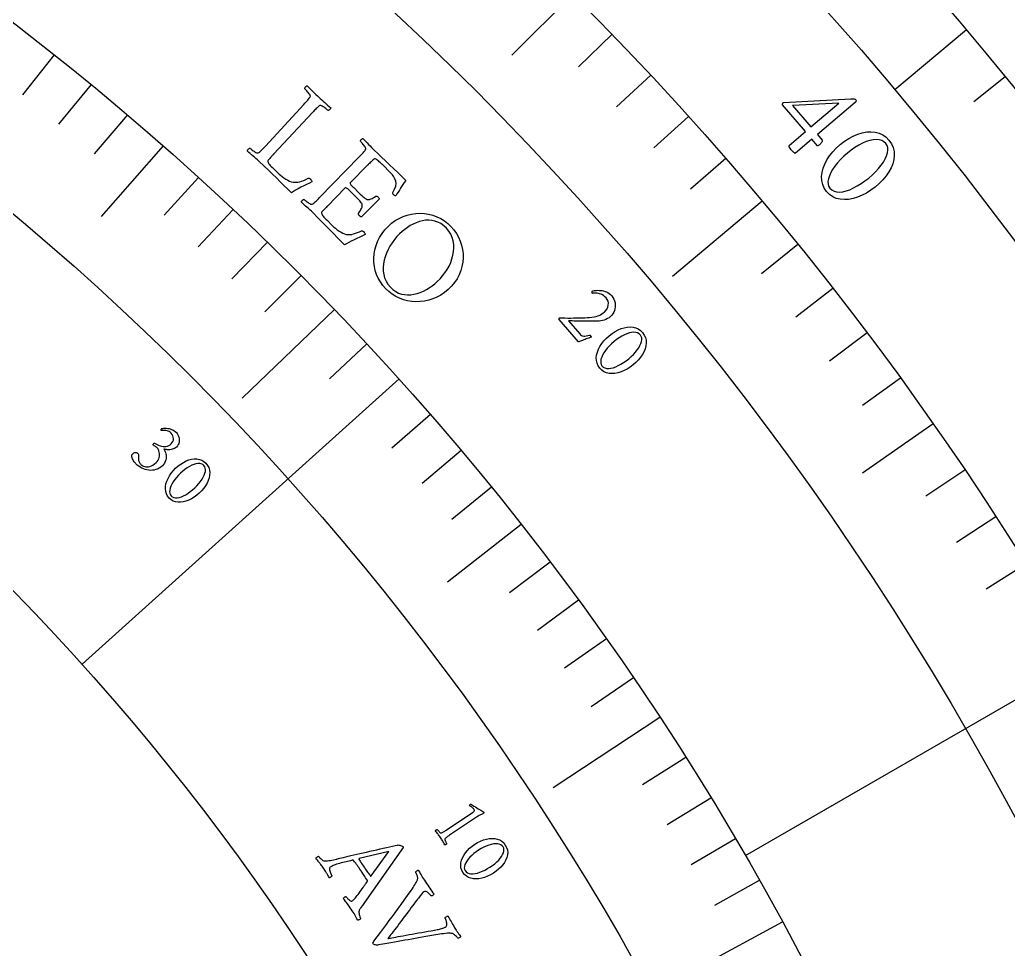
# Model space of a CAD drawing. Header units: millimetres. Extents: x -50 to 50, y -50 to 64.
# Drawn here: x 24.22 to 38.12, y 18.56 to 31.64 of the extents above; entities that cross this region are included whole.
import ezdxf

# ---------------------------------------------------------------- set-up
doc = ezdxf.new("R2010")
doc.units = ezdxf.units.MM
for name, color, linetype in [('ENGRAVE', 7, 'Continuous'), ('ENGRAVE_FINE', 8, 'Continuous'), ('TEXT', 5, 'Continuous')]:
    doc.layers.add(name, color=color, linetype=linetype)

msp = doc.modelspace()

# ---------------------------------------------------------------- linework, layer by layer
at = {"layer": 'ENGRAVE'}
for points in [[(31.9966, 31.9966), (31.141, 31.141)], [(37.5362, 31.4966), (36.5307, 30.6529)], [(26.2338, 29.8638), (25.3627, 28.8721)], [(34.6635, 29.0861), (33.3995, 28.0255)], [(28.6426, 27.562), (27.3455, 26.314)], [(29.5518, 26.5849), (25.0911, 22.5721)], [(37.0666, 25.9543), (36.0755, 25.2603)], [(31.2712, 24.5393), (30.2328, 23.7244)], [(39.1876, 22.625), (34.4245, 19.875)], [(33.2244, 21.8221), (31.7199, 20.8339)], [(34.9457, 18.9437), (33.7852, 18.3146)]]:
    msp.add_lwpolyline(points, dxfattribs=at)
for radius in [49, 49, 47.6875, 45.25, 45.25, 43.325, 39.75, 39.75, 37.65, 33.75, 33.75]:
    msp.add_circle((0, 0), radius, dxfattribs=at)
at = {"layer": 'ENGRAVE_FINE'}
for points in [[(32.5501, 31.4333), (32.0754, 30.9748)], [(24.7012, 31.1435), (24.2537, 30.5793)], [(33.0938, 30.8604), (32.6111, 30.4103)], [(38.0802, 30.8367), (37.643, 30.4827)], [(25.219, 30.7256), (24.7622, 30.1691)], [(25.7299, 30.299), (25.2639, 29.7502)], [(33.6273, 30.2782), (33.1368, 29.8365)], [(34.1506, 29.6867), (33.6525, 29.2537)], [(26.7305, 29.4201), (26.2464, 28.8872)], [(27.2199, 28.9679), (26.7269, 28.4432)], [(27.7018, 28.5074), (27.2, 27.9911)], [(35.1659, 28.4767), (34.6529, 28.0614)], [(28.176, 28.0388), (27.6657, 27.5309)], [(35.6575, 27.8587), (35.1374, 27.4523)], [(36.1383, 27.2321), (35.6112, 26.8349)], [(29.1012, 27.0774), (28.5741, 26.5869)], [(36.608, 26.5973), (36.0741, 26.2093)], [(29.9942, 26.0847), (29.4509, 25.6122)], [(30.4283, 25.5769), (29.8772, 25.1137)], [(37.514, 25.3035), (36.9668, 24.9344)], [(30.854, 25.0617), (30.2952, 24.6078)], [(37.9498, 24.6449), (37.3963, 24.2855)], [(31.6797, 24.0096), (31.1058, 23.5747)], [(38.3742, 23.9788), (37.8145, 23.6291)], [(32.0793, 23.4729), (31.4983, 23.0477)], [(32.4701, 22.9293), (31.882, 22.514)], [(32.8518, 22.379), (32.2568, 21.9737)], [(33.5876, 21.2587), (32.9792, 20.8737)], [(33.9415, 20.6891), (33.3267, 20.3143)], [(34.2859, 20.1132), (33.6648, 19.7489)], [(34.6206, 19.5314), (33.9935, 19.1776)]]:
    msp.add_lwpolyline(points, dxfattribs=at)
at = {"layer": 'TEXT'}
for points in [[(27.7898, 29.7493), (27.7884, 29.7477), (27.7866, 29.7458), (27.7844, 29.7435), (27.782, 29.7409), (27.7756, 29.7341), (27.7684, 29.7263), (27.7602, 29.7176), (27.7512, 29.7079), (27.742, 29.6979), (27.7334, 29.6881), (27.7253, 29.6786), (27.7179, 29.6694), (27.7117, 29.6611), (27.7075, 29.6542), (27.7053, 29.6487), (27.7051, 29.6446), (27.7083, 29.6333), (27.7132, 29.6222), (27.7198, 29.6114), (27.728, 29.6008), (27.7387, 29.5891), (27.7525, 29.5749), (27.7693, 29.5583), (27.7893, 29.5393), (27.8655, 29.4674), (27.8859, 29.4492), (27.9083, 29.4312), (27.9327, 29.4134), (27.9592, 29.3958), (27.986, 29.3801), (28.0118, 29.3678), (28.0365, 29.3591), (28.0602, 29.3539), (28.0818, 29.3521), (28.1047, 29.3525), (28.1288, 29.3549), (28.1541, 29.3596), (28.1811, 29.3669), (28.2102, 29.3776), (28.2413, 29.3916), (28.2745, 29.4089), (28.2803, 29.4104), (28.2867, 29.4092), (28.2939, 29.4053), (28.3019, 29.3986), (28.3128, 29.3871), (28.3206, 29.3766), (28.3253, 29.367), (28.327, 29.3584), (28.2901, 29.3399), (28.2519, 29.3208), (28.2125, 29.3014), (28.1718, 29.2814), (28.1326, 29.2614), (28.0975, 29.2416), (28.0666, 29.2223), (28.0398, 29.2032), (27.9858, 29.2553), (27.9322, 29.3075), (27.8791, 29.3597), (27.8263, 29.4121), (27.7718, 29.4659), (27.7133, 29.5225), (27.651, 29.5818), (27.5847, 29.644), (27.5615, 29.6653), (27.5393, 29.6852), (27.518, 29.7037), (27.4977, 29.7208), (27.4778, 29.7375), (27.4578, 29.7547), (27.4377, 29.7725), (27.4175, 29.7909), (27.4181, 29.7965), (27.4206, 29.8024), (27.4248, 29.8086), (27.4307, 29.8152), (27.4373, 29.8212), (27.4434, 29.8258), (27.4489, 29.8289), (27.4538, 29.8305), (27.459, 29.8259), (27.4662, 29.82), (27.4754, 29.8128), (27.4866, 29.8042), (27.4989, 29.7953), (27.5113, 29.787), (27.5238, 29.7794), (27.5365, 29.7725), (27.5481, 29.7671), (27.5576, 29.7641), (27.5648, 29.7635), (27.5699, 29.7651), (27.5808, 29.7719), (27.5922, 29.7805), (27.6041, 29.7908), (27.6166, 29.803), (27.6296, 29.8163), (27.6429, 29.8303), (27.6567, 29.8448), (27.6708, 29.86), (28.2148, 30.4471), (28.2289, 30.4624), (28.2425, 30.4773), (28.2556, 30.4919), (28.2682, 30.5062), (28.2797, 30.5199), (28.2893, 30.5328), (28.297, 30.545), (28.3029, 30.5565), (28.3046, 30.5623), (28.3034, 30.5697), (28.2994, 30.5789), (28.2924, 30.5898), (28.2836, 30.6015), (28.2744, 30.6133), (28.2646, 30.625), (28.2543, 30.6367), (28.2446, 30.6474), (28.2364, 30.6562), (28.2297, 30.663), (28.2246, 30.668), (28.2258, 30.6731), (28.2283, 30.6789), (28.2323, 30.6853), (28.2378, 30.6924), (28.2438, 30.6989), (28.2497, 30.7036), (28.2554, 30.7064), (28.261, 30.7075), (28.2819, 30.6869), (28.3024, 30.6664), (28.3227, 30.6459), (28.3428, 30.6255), (28.3627, 30.6054), (28.3826, 30.5856), (28.4026, 30.5663), (28.4227, 30.5474), (28.4435, 30.5283), (28.4643, 30.5097), (28.485, 30.4916), (28.5057, 30.4739), (28.5265, 30.4563), (28.5477, 30.4382), (28.5693, 30.4195), (28.5912, 30.4003), (28.5905, 30.3947), (28.5881, 30.3888), (28.5838, 30.3825), (28.5778, 30.376), (28.5711, 30.3701), (28.565, 30.3657), (28.5594, 30.3627), (28.5544, 30.3612), (28.5491, 30.3659), (28.5417, 30.372), (28.5324, 30.3796), (28.521, 30.3886), (28.5086, 30.3979), (28.4964, 30.4067), (28.4843, 30.4149), (28.4722, 30.4224), (28.4611, 30.4284), (28.4516, 30.4319), (28.4438, 30.4328), (28.4376, 30.4312), (28.4286, 30.4255), (28.4191, 30.4183), (28.4091, 30.4096), (28.3985, 30.3994), (28.3875, 30.3882), (28.376, 30.3764), (28.3642, 30.364), (28.3519, 30.351), (28.35, 30.3489), (28.348, 30.3468), (28.346, 30.3447), (28.3441, 30.3426), (28.3421, 30.3405), (28.3401, 30.3384), (28.3382, 30.3363), (28.3362, 30.3342)], [(35.9772, 30.5147), (35.9811, 30.509), (35.9833, 30.5033), (35.9838, 30.4975), (35.9826, 30.4916), (35.9803, 30.4859), (35.9774, 30.4809), (35.9741, 30.4765), (35.9702, 30.4726), (35.4395, 30.0231), (35.5073, 29.9429), (35.5091, 29.9387), (35.5087, 29.9329), (35.5061, 29.9255), (35.5012, 29.9165), (35.4946, 29.9068), (35.4867, 29.8973), (35.4776, 29.8878), (35.4672, 29.8784), (35.4599, 29.8727), (35.4532, 29.8684), (35.4471, 29.8655), (35.4416, 29.8639), (35.3624, 29.9577), (35.1267, 29.758), (35.126, 29.7584), (35.1239, 29.7595), (35.1205, 29.7614), (35.1157, 29.764), (35.1088, 29.7691), (35.099, 29.7784), (35.0865, 29.7919), (35.0711, 29.8096), (35.054, 29.8311), (35.0433, 29.8478), (35.0391, 29.8597), (35.0414, 29.8668), (35.2723, 30.0636), (34.9483, 30.4397), (34.9478, 30.4449), (34.948, 30.45), (34.9491, 30.455), (34.951, 30.46), (34.9533, 30.4647), (34.9557, 30.4687), (34.9583, 30.472), (34.9609, 30.4747), (35.9083, 30.5261), (35.916, 30.526), (35.9249, 30.5257), (35.935, 30.5253), (35.9463, 30.5246), (35.9571, 30.5234), (35.9659, 30.5214), (35.9726, 30.5185), (35.9772, 30.5147)], [(35.7425, 30.4644), (35.091, 30.4297), (35.3493, 30.1293)], [(36.4464, 29.9442), (36.4813, 29.894), (36.5055, 29.8415), (36.5189, 29.7866), (36.5217, 29.7294), (36.5149, 29.6711), (36.4997, 29.6129), (36.4761, 29.5548), (36.4441, 29.4967), (36.4051, 29.44), (36.36, 29.3856), (36.3091, 29.3338), (36.2524, 29.2843), (36.192, 29.2392), (36.1305, 29.2004), (36.0679, 29.168), (36.0041, 29.1417), (35.9406, 29.1226), (35.8788, 29.1112), (35.8188, 29.1078), (35.7605, 29.1121), (35.7055, 29.1253), (35.6551, 29.1481), (35.6095, 29.1806), (35.5685, 29.2228), (35.5359, 29.2701), (35.5135, 29.3205), (35.5011, 29.374), (35.4988, 29.4307), (35.5056, 29.489), (35.5203, 29.5476), (35.5431, 29.6063), (35.574, 29.6652), (35.6118, 29.723), (35.6557, 29.7784), (35.7055, 29.8313), (35.7614, 29.8818), (35.821, 29.9279), (35.8819, 29.9676), (35.9441, 30.001), (36.0076, 30.028), (36.0711, 30.0478), (36.133, 30.0593), (36.1933, 30.0625), (36.2521, 30.0575), (36.3078, 30.0436), (36.3587, 30.0201), (36.4049, 29.9869), (36.4464, 29.9442)], [(29.2025, 29.8028), (29.2523, 29.7545), (29.3049, 29.7042), (29.3604, 29.6519), (29.4187, 29.5976), (29.4778, 29.5423), (29.5356, 29.487), (29.592, 29.4319), (29.6472, 29.3768), (29.6262, 29.3486), (29.6067, 29.3209), (29.5888, 29.2936), (29.5724, 29.2669), (29.5565, 29.2403), (29.5401, 29.2136), (29.5231, 29.1867), (29.5056, 29.1597), (29.4986, 29.1608), (29.4913, 29.164), (29.4836, 29.1692), (29.4755, 29.1765), (29.4682, 29.1851), (29.4642, 29.1927), (29.4634, 29.1995), (29.4659, 29.2054), (29.4903, 29.2538), (29.5052, 29.2972), (29.5104, 29.3357), (29.5061, 29.3691), (29.4947, 29.3996), (29.4789, 29.4291), (29.4586, 29.4575), (29.4338, 29.485), (29.3172, 29.6009), (29.3121, 29.6059), (29.3052, 29.6125), (29.2965, 29.6207), (29.2859, 29.6305), (29.2745, 29.6409), (29.2631, 29.6507), (29.2519, 29.6598), (29.2407, 29.6684), (29.2304, 29.6753), (29.2217, 29.6797), (29.2146, 29.6815), (29.209, 29.6808), (29.1999, 29.6753), (29.1902, 29.6683), (29.1799, 29.6599), (29.1691, 29.65), (29.158, 29.6393), (29.1467, 29.6283), (29.1354, 29.617), (29.124, 29.6055), (29.1195, 29.601), (29.1156, 29.597), (29.1121, 29.5935), (29.1092, 29.5905), (28.8642, 29.3415), (28.8629, 29.3379), (28.8643, 29.3326), (28.8685, 29.3256), (28.8754, 29.317), (28.884, 29.3073), (28.8933, 29.2973), (28.9033, 29.2869), (28.914, 29.2762), (28.984, 29.2069), (29.0069, 29.1845), (29.0274, 29.1651), (29.0456, 29.1487), (29.0615, 29.1353), (29.0757, 29.1246), (29.089, 29.1166), (29.1013, 29.1113), (29.1127, 29.1086), (29.1238, 29.1081), (29.1355, 29.1095), (29.1476, 29.1127), (29.1603, 29.1179), (29.1742, 29.1247), (29.1899, 29.1331), (29.2075, 29.1429), (29.227, 29.1543), (29.2329, 29.1567), (29.2396, 29.1559), (29.2472, 29.1519), (29.2557, 29.1446), (29.2629, 29.1365), (29.268, 29.1288), (29.2711, 29.1214), (29.2722, 29.1144), (29.0218, 28.8654), (29.016, 28.8664), (29.0095, 28.8695), (29.0024, 28.8746), (28.9946, 28.8818), (28.9878, 28.8898), (28.9838, 28.8974), (28.9824, 28.9047), (28.9838, 28.9117), (28.9969, 28.9339), (29.0079, 28.9531), (29.0166, 28.9692), (29.0231, 28.9823), (29.028, 28.993), (29.0316, 29.0023), (29.0341, 29.01), (29.0353, 29.0162), (29.0357, 29.0217), (29.0356, 29.0271), (29.035, 29.0326), (29.0339, 29.038), (29.0319, 29.045), (29.0272, 29.0538), (29.0199, 29.0644), (29.01, 29.0768), (28.9983, 29.0903), (28.9859, 29.1043), (28.9727, 29.1186), (28.9587, 29.1334), (28.9445, 29.1481), (28.9306, 29.1623), (28.917, 29.1759), (28.9038, 29.1891), (28.8946, 29.1982), (28.8846, 29.2078), (28.874, 29.2178), (28.8627, 29.2284), (28.8513, 29.2388), (28.8406, 29.2483), (28.8304, 29.2568), (28.8208, 29.2643), (28.8123, 29.2701), (28.8053, 29.2733), (28.7997, 29.2738), (28.7956, 29.2717), (28.5452, 29.0172), (28.5437, 29.0156), (28.5419, 29.0138), (28.5397, 29.0115), (28.5371, 29.009), (28.5271, 28.9987), (28.5158, 28.9869), (28.5032, 28.9737), (28.4894, 28.959), (28.4768, 28.945), (28.468, 28.9336), (28.463, 28.9249), (28.4618, 28.9188), (28.4648, 28.9074), (28.4694, 28.8962), (28.4757, 28.8852), (28.4836, 28.8744), (28.494, 28.8624), (28.5074, 28.8479), (28.5238, 28.8309), (28.5433, 28.8114), (28.6068, 28.7483), (28.631, 28.7255), (28.6561, 28.7039), (28.6822, 28.6838), (28.7094, 28.6649), (28.7364, 28.6484), (28.762, 28.6353), (28.7863, 28.6255), (28.8093, 28.619), (28.8345, 28.6148), (28.8602, 28.6144), (28.8863, 28.6178), (28.9129, 28.625), (28.94, 28.6345), (28.9677, 28.6449), (28.9961, 28.6563), (29.025, 28.6685), (29.0308, 28.6698), (29.0372, 28.6685), (29.0443, 28.6643), (29.052, 28.6575), (29.0626, 28.6457), (29.0702, 28.635), (29.0747, 28.6253), (29.0761, 28.6167), (29.0387, 28.5991), (29.0001, 28.5811), (28.9602, 28.5626), (28.919, 28.5437), (28.8793, 28.5247), (28.8437, 28.5059), (28.8123, 28.4873), (28.7851, 28.469), (28.7324, 28.5224), (28.6802, 28.576), (28.6284, 28.6296), (28.577, 28.6832), (28.5239, 28.7384), (28.4669, 28.7965), (28.4061, 28.8575), (28.3415, 28.9213), (28.3189, 28.9432), (28.2971, 28.9637), (28.2763, 28.9828), (28.2565, 29.0004), (28.237, 29.0175), (28.2175, 29.0353), (28.1978, 29.0536), (28.1781, 29.0725), (28.1789, 29.0781), (28.1815, 29.0839), (28.1859, 29.0901), (28.192, 29.0965), (28.1987, 29.1023), (28.2049, 29.1067), (28.2105, 29.1096), (28.2155, 29.1111), (28.2206, 29.1065), (28.2276, 29.1004), (28.2366, 29.0929), (28.2476, 29.084), (28.2596, 29.0748), (28.2717, 29.0662), (28.2841, 29.0583), (28.2966, 29.0511), (28.3081, 29.0454), (28.3174, 29.0421), (28.3247, 29.0413), (28.3298, 29.0428), (28.3408, 29.0493), (28.3525, 29.0576), (28.3647, 29.0676), (28.3775, 29.0794), (28.3908, 29.0924), (28.4045, 29.106), (28.4186, 29.1203), (28.4331, 29.1351), (28.9921, 29.7079), (29.0066, 29.7228), (29.0206, 29.7374), (29.0341, 29.7517), (29.0471, 29.7656), (29.0588, 29.779), (29.0688, 29.7917), (29.0768, 29.8037), (29.083, 29.815), (29.0849, 29.8207), (29.0839, 29.8282), (29.08, 29.8375), (29.0733, 29.8485), (29.0649, 29.8605), (29.056, 29.8725), (29.0465, 29.8844), (29.0365, 29.8964), (29.027, 29.9073), (29.0191, 29.9163), (29.0126, 29.9234), (29.0076, 29.9284), (29.0089, 29.9335), (29.0116, 29.9392), (29.0158, 29.9456), (29.0214, 29.9525), (29.0276, 29.9588), (29.0336, 29.9634), (29.0394, 29.9661), (29.045, 29.967), (29.0653, 29.9459), (29.0854, 29.9248), (29.1051, 29.9039), (29.1246, 29.8829), (29.144, 29.8623), (29.1635, 29.842), (29.183, 29.8222), (29.2025, 29.8028)], [(36.402, 29.8958), (36.3757, 29.9211), (36.3445, 29.939), (36.3084, 29.9495), (36.2675, 29.9525), (36.223, 29.9487), (36.176, 29.9389), (36.1265, 29.9229), (36.0746, 29.9009), (36.0214, 29.8734), (35.9682, 29.841), (35.9148, 29.8039), (35.8613, 29.7618), (35.8108, 29.7175), (35.7647, 29.6722), (35.723, 29.6259), (35.6859, 29.5787), (35.654, 29.5318), (35.6281, 29.4866), (35.6083, 29.4432), (35.5946, 29.4014), (35.5878, 29.3625), (35.5887, 29.3276), (35.5975, 29.2966), (35.6142, 29.2697), (35.6416, 29.2432), (35.6736, 29.225), (35.7104, 29.2148), (35.7518, 29.2129), (35.7968, 29.2181), (35.8444, 29.2295), (35.8944, 29.2471), (35.9469, 29.2709), (36.0007, 29.2998), (36.0543, 29.3329), (36.1077, 29.37), (36.1611, 29.4113), (36.2125, 29.4554), (36.2591, 29.5001), (36.3007, 29.5453), (36.3373, 29.5911), (36.3684, 29.6364), (36.3933, 29.6804), (36.4121, 29.7229), (36.4248, 29.7639), (36.4305, 29.8025), (36.4287, 29.8373), (36.4191, 29.8684), (36.402, 29.8958)], [(30.2834, 28.7289), (30.3245, 28.6813), (30.3601, 28.6311), (30.3902, 28.5782), (30.4147, 28.5226), (30.4334, 28.4653), (30.4462, 28.4071), (30.4531, 28.3479), (30.454, 28.2878), (30.449, 28.2276), (30.438, 28.1682), (30.421, 28.1095), (30.3981, 28.0515), (30.369, 27.9952), (30.3335, 27.9415), (30.2915, 27.8902), (30.2432, 27.8415), (30.1932, 27.7997), (30.1408, 27.764), (30.0859, 27.7342), (30.0285, 27.7105), (29.9697, 27.6925), (29.9104, 27.68), (29.8506, 27.6729), (29.7902, 27.6712), (29.7303, 27.6751), (29.6717, 27.6845), (29.6145, 27.6994), (29.5585, 27.7198), (29.5049, 27.7457), (29.4544, 27.777), (29.4071, 27.8136), (29.363, 27.8558), (29.3237, 27.9013), (29.2896, 27.9497), (29.2606, 28.0008), (29.2367, 28.0548), (29.2183, 28.1108), (29.2057, 28.1677), (29.1988, 28.2257), (29.1977, 28.2847), (29.2023, 28.3441), (29.2127, 28.4029), (29.2289, 28.4613), (29.2508, 28.5193), (29.2787, 28.5758), (29.3127, 28.63), (29.3528, 28.6819), (29.3992, 28.7313), (29.4479, 28.7747), (29.4993, 28.8122), (29.5534, 28.8439), (29.6102, 28.8696), (29.6687, 28.8896), (29.7279, 28.9038), (29.7878, 28.9123), (29.8484, 28.9151), (29.9088, 28.912), (29.9681, 28.9031), (30.0264, 28.8882), (30.0836, 28.8675), (30.1386, 28.841), (30.1902, 28.8091), (30.2385, 28.7717), (30.2834, 28.7289)], [(30.2186, 28.7052), (30.1807, 28.7408), (30.1412, 28.7694), (30.1002, 28.7911), (30.0576, 28.8059), (30.0141, 28.8146), (29.9704, 28.818), (29.9265, 28.8164), (29.8824, 28.8095), (29.8385, 28.7981), (29.7952, 28.783), (29.7527, 28.764), (29.7108, 28.7412), (29.6702, 28.7156), (29.6316, 28.6879), (29.5949, 28.6581), (29.5601, 28.6264), (29.5222, 28.5871), (29.4869, 28.5451), (29.4543, 28.5006), (29.4244, 28.4535), (29.3978, 28.4046), (29.3754, 28.355), (29.357, 28.3046), (29.3427, 28.2534), (29.3332, 28.2021), (29.329, 28.1517), (29.3302, 28.102), (29.3368, 28.053), (29.3495, 28.0057), (29.3693, 27.9606), (29.3961, 27.9178), (29.4299, 27.8772), (29.4667, 27.8426), (29.5052, 27.8147), (29.5453, 27.7936), (29.587, 27.7792), (29.6299, 27.7707), (29.6734, 27.7673), (29.7176, 27.769), (29.7623, 27.7759), (29.8071, 27.7871), (29.8511, 27.802), (29.8945, 27.8207), (29.9371, 27.8431), (29.9784, 27.8683), (30.0178, 27.8955), (30.0552, 27.9245), (30.0907, 27.9556), (30.1294, 27.9941), (30.1654, 28.0352), (30.1986, 28.0789), (30.2291, 28.1252), (30.2561, 28.1734), (30.2788, 28.2226), (30.2972, 28.2728), (30.3113, 28.3241), (30.3205, 28.3757), (30.3243, 28.4265), (30.3225, 28.4766), (30.3153, 28.526), (30.3018, 28.5741), (30.2812, 28.6199), (30.2535, 28.6637), (30.2186, 28.7052)], [(32.2563, 27.1715), (32.2405, 27.1664), (32.2238, 27.1607), (32.2062, 27.1545), (32.1878, 27.1478), (32.1693, 27.1409), (32.1515, 27.1342), (32.1345, 27.1277), (32.1182, 27.1214), (32.1036, 27.1158), (32.0916, 27.1111), (32.0822, 27.1074), (32.0754, 27.1047), (31.8044, 27.4222), (31.8042, 27.4246), (31.8043, 27.4273), (31.8046, 27.4303), (31.8052, 27.4336), (31.806, 27.4368), (31.807, 27.4394), (31.8081, 27.4415), (31.8095, 27.4429), (31.848, 27.4425), (31.8872, 27.4422), (31.9271, 27.442), (31.9676, 27.4419), (32.0083, 27.4421), (32.0484, 27.4426), (32.0881, 27.4434), (32.1272, 27.4446), (32.1651, 27.4462), (32.2009, 27.4482), (32.2346, 27.4507), (32.2663, 27.4537), (32.2975, 27.4579), (32.3253, 27.4635), (32.3495, 27.4705), (32.3703, 27.479), (32.3891, 27.4889), (32.4074, 27.5001), (32.4252, 27.5126), (32.4425, 27.5264), (32.4637, 27.5475), (32.4799, 27.5706), (32.4911, 27.5958), (32.4973, 27.623), (32.4982, 27.6505), (32.4933, 27.6766), (32.4827, 27.7013), (32.4664, 27.7244), (32.45, 27.7416), (32.4326, 27.7558), (32.4142, 27.7672), (32.3948, 27.7756), (32.3754, 27.7817), (32.3567, 27.7862), (32.3387, 27.7891), (32.3216, 27.7904), (32.306, 27.7906), (32.2928, 27.7905), (32.2821, 27.7899), (32.2737, 27.7889), (32.2716, 27.7921), (32.2702, 27.796), (32.2696, 27.8006), (32.2696, 27.806), (32.2701, 27.8112), (32.2709, 27.8152), (32.2719, 27.8181), (32.2732, 27.8199), (32.2799, 27.8221), (32.2892, 27.8244), (32.301, 27.8266), (32.3154, 27.8289), (32.3317, 27.8307), (32.3493, 27.8314), (32.3682, 27.8311), (32.3885, 27.8297), (32.4093, 27.827), (32.4302, 27.8226), (32.4509, 27.8167), (32.4716, 27.8091), (32.4917, 27.7994), (32.5106, 27.7872), (32.5283, 27.7724), (32.5448, 27.755), (32.5621, 27.7318), (32.5758, 27.7073), (32.5859, 27.6814), (32.5922, 27.6542), (32.5951, 27.6266), (32.5948, 27.5995), (32.5912, 27.5731), (32.5844, 27.5472), (32.5745, 27.5227), (32.5618, 27.5003), (32.5462, 27.4802), (32.5277, 27.4623), (32.5073, 27.4466), (32.486, 27.4332), (32.4637, 27.4221), (32.4406, 27.4133), (32.4168, 27.4066), (32.3924, 27.4016), (32.3675, 27.3984), (32.3421, 27.397), (32.3078, 27.3965), (32.2721, 27.3963), (32.2351, 27.3964), (32.1966, 27.3968), (32.158, 27.3973), (32.1205, 27.3979), (32.0843, 27.3985), (32.0492, 27.3992), (32.0164, 27.3998), (31.9871, 27.4003), (31.9613, 27.4007), (31.9389, 27.401), (32.0948, 27.2183), (32.1069, 27.2062), (32.1202, 27.1971), (32.1347, 27.1911), (32.1503, 27.1883), (32.1675, 27.1881), (32.1868, 27.1901), (32.2081, 27.1944), (32.2315, 27.2009), (32.2351, 27.2016), (32.2388, 27.2009), (32.2424, 27.1988), (32.246, 27.1953), (32.2473, 27.1935), (32.2487, 27.1911), (32.2503, 27.188), (32.2521, 27.1842), (32.2537, 27.1803), (32.255, 27.1769), (32.2558, 27.174), (32.2563, 27.1715)], [(32.9789, 27.2358), (33.0029, 27.2015), (33.0195, 27.1655), (33.0288, 27.128), (33.0308, 27.0888), (33.0262, 27.0487), (33.0158, 27.0088), (32.9997, 26.9688), (32.9779, 26.9288), (32.9512, 26.8897), (32.9204, 26.8522), (32.8856, 26.8164), (32.8467, 26.7822), (32.8053, 26.751), (32.7632, 26.7242), (32.7202, 26.7016), (32.6764, 26.6834), (32.6328, 26.6701), (32.5904, 26.6621), (32.5491, 26.6596), (32.509, 26.6625), (32.4711, 26.6714), (32.4364, 26.687), (32.4049, 26.7093), (32.3766, 26.7383), (32.3541, 26.7708), (32.3386, 26.8055), (32.33, 26.8423), (32.3283, 26.8813), (32.3329, 26.9214), (32.3429, 26.9617), (32.3586, 27.0021), (32.3797, 27.0427), (32.4057, 27.0824), (32.4359, 27.1205), (32.4701, 27.1569), (32.5085, 27.1916), (32.5495, 27.2233), (32.5913, 27.2507), (32.634, 27.2737), (32.6777, 27.2923), (32.7213, 27.306), (32.7638, 27.314), (32.8052, 27.3163), (32.8456, 27.313), (32.8838, 27.3036), (32.9187, 27.2876), (32.9505, 27.265), (32.9789, 27.2358)], [(32.9485, 27.2025), (32.9304, 27.2198), (32.909, 27.232), (32.8842, 27.239), (32.8561, 27.241), (32.8255, 27.2383), (32.7933, 27.2314), (32.7593, 27.2204), (32.7237, 27.2052), (32.6871, 27.1862), (32.6506, 27.1639), (32.6139, 27.1383), (32.5772, 27.1093), (32.5425, 27.0788), (32.5108, 27.0476), (32.4822, 27.0158), (32.4567, 26.9832), (32.4348, 26.951), (32.4171, 26.9199), (32.4036, 26.89), (32.3942, 26.8612), (32.3896, 26.8345), (32.3903, 26.8104), (32.3964, 26.7892), (32.4079, 26.7706), (32.4268, 26.7525), (32.4489, 26.7399), (32.4742, 26.733), (32.5027, 26.7317), (32.5337, 26.7354), (32.5663, 26.7433), (32.6007, 26.7556), (32.6368, 26.7721), (32.6736, 26.7921), (32.7104, 26.815), (32.7471, 26.8406), (32.7836, 26.8691), (32.8189, 26.8996), (32.8508, 26.9305), (32.8793, 26.9616), (32.9044, 26.9932), (32.9256, 27.0244), (32.9427, 27.0546), (32.9555, 27.0839), (32.9642, 27.1121), (32.9681, 27.1385), (32.9668, 27.1624), (32.9602, 27.1837), (32.9485, 27.2025)], [(26.4187, 25.8302), (26.4282, 25.819), (26.4367, 25.8059), (26.4443, 25.7908), (26.4509, 25.7738), (26.4559, 25.7555), (26.4587, 25.7368), (26.4592, 25.7177), (26.4576, 25.6981), (26.4531, 25.6788), (26.4453, 25.6605), (26.4341, 25.6433), (26.4196, 25.627), (26.4065, 25.6159), (26.3924, 25.6068), (26.3773, 25.5998), (26.3611, 25.5949), (26.3445, 25.5916), (26.328, 25.5897), (26.3116, 25.589), (26.2953, 25.5896), (26.2798, 25.5911), (26.2654, 25.5928), (26.2524, 25.5949), (26.2406, 25.5973), (26.2495, 25.5834), (26.2573, 25.5676), (26.2639, 25.55), (26.2695, 25.5304), (26.2732, 25.5097), (26.2745, 25.4885), (26.2735, 25.4669), (26.2699, 25.4448), (26.2634, 25.4229), (26.2531, 25.4019), (26.2392, 25.3818), (26.2215, 25.3625), (26.2007, 25.3444), (26.1787, 25.3295), (26.1555, 25.3176), (26.1312, 25.3089), (26.1063, 25.303), (26.0812, 25.2996), (26.056, 25.2989), (26.0307, 25.3007), (26.0055, 25.3049), (25.9808, 25.3112), (25.9567, 25.3197), (25.9331, 25.3304), (25.9105, 25.343), (25.8891, 25.3572), (25.8691, 25.3731), (25.8503, 25.3907), (25.8427, 25.3991), (25.8346, 25.4089), (25.8262, 25.4203), (25.8174, 25.4331), (25.809, 25.4467), (25.8017, 25.4604), (25.7957, 25.4742), (25.7908, 25.4881), (25.7907, 25.4915), (25.7909, 25.4961), (25.7915, 25.5019), (25.7926, 25.5088), (25.7943, 25.516), (25.7969, 25.5225), (25.8004, 25.5284), (25.8047, 25.5335), (25.8134, 25.5408), (25.8224, 25.5461), (25.832, 25.5493), (25.8419, 25.5505), (25.8516, 25.5498), (25.8603, 25.5475), (25.8681, 25.5435), (25.8749, 25.538), (25.8816, 25.5296), (25.8859, 25.5206), (25.8878, 25.5108), (25.8873, 25.5004), (25.8858, 25.4898), (25.8848, 25.4795), (25.8841, 25.4695), (25.8838, 25.4598), (25.8843, 25.4488), (25.8863, 25.4381), (25.8897, 25.4276), (25.8945, 25.4175), (25.9002, 25.4078), (25.9064, 25.3987), (25.9131, 25.3902), (25.9203, 25.3823), (25.9313, 25.3725), (25.9438, 25.3641), (25.9578, 25.3571), (25.9733, 25.3515), (25.9901, 25.3479), (26.008, 25.3471), (26.0269, 25.3489), (26.047, 25.3535), (26.0679, 25.3614), (26.0893, 25.3734), (26.1112, 25.3894), (26.1336, 25.4094), (26.1484, 25.4256), (26.1605, 25.4427), (26.1699, 25.4606), (26.1765, 25.4795), (26.1805, 25.4987), (26.1823, 25.5178), (26.1818, 25.5367), (26.1789, 25.5554), (26.1738, 25.5734), (26.1666, 25.5899), (26.1571, 25.605), (26.1455, 25.6186), (26.1389, 25.6249), (26.1317, 25.6307), (26.124, 25.6361), (26.1157, 25.641), (26.1076, 25.6455), (26.1006, 25.6495), (26.0947, 25.653), (26.0898, 25.6561), (26.0911, 25.6615), (26.0932, 25.6666), (26.0963, 25.6715), (26.1003, 25.676), (26.103, 25.6784), (26.1055, 25.6803), (26.1078, 25.6816), (26.1099, 25.6823), (26.1293, 25.6707), (26.1492, 25.6604), (26.1696, 25.6514), (26.1905, 25.6437), (26.2115, 25.6378), (26.2323, 25.6343), (26.2527, 25.6332), (26.2729, 25.6345), (26.2926, 25.6387), (26.3115, 25.6465), (26.3296, 25.6577), (26.347, 25.6725), (26.3608, 25.6886), (26.3705, 25.7062), (26.3763, 25.7253), (26.378, 25.7458), (26.3757, 25.7666), (26.3693, 25.7863), (26.3587, 25.805), (26.3439, 25.8227), (26.3312, 25.8342), (26.3178, 25.8435), (26.3037, 25.8505), (26.289, 25.8552), (26.2744, 25.8583), (26.2606, 25.8603), (26.2477, 25.8613), (26.2357, 25.8611), (26.225, 25.8606), (26.2164, 25.8604), (26.2098, 25.8604), (26.2052, 25.8607), (26.2039, 25.8627), (26.2034, 25.8653), (26.2035, 25.8687), (26.2044, 25.8728), (26.2058, 25.877), (26.2076, 25.8807), (26.2098, 25.8841), (26.2124, 25.8871), (26.228, 25.8896), (26.2443, 25.8911), (26.2613, 25.8916), (26.2791, 25.8911), (26.2972, 25.8893), (26.3153, 25.8861), (26.3335, 25.8814), (26.3517, 25.8752), (26.3696, 25.8672), (26.3867, 25.857), (26.4031, 25.8447), (26.4187, 25.8302)], [(26.8328, 25.3981), (26.8567, 25.3685), (26.874, 25.3369), (26.8847, 25.3033), (26.8889, 25.2679), (26.8872, 25.2313), (26.8803, 25.1944), (26.8681, 25.1571), (26.8508, 25.1195), (26.829, 25.0824), (26.8033, 25.0465), (26.7739, 25.0119), (26.7407, 24.9785), (26.7051, 24.9477), (26.6686, 24.9208), (26.631, 24.8977), (26.5923, 24.8785), (26.5536, 24.8637), (26.5156, 24.8539), (26.4783, 24.8491), (26.4418, 24.8493), (26.4069, 24.855), (26.3745, 24.8671), (26.3445, 24.8854), (26.3171, 24.9099), (26.2947, 24.938), (26.2785, 24.9685), (26.2684, 25.0013), (26.2645, 25.0366), (26.2661, 25.0733), (26.2728, 25.1104), (26.2845, 25.148), (26.3012, 25.1861), (26.3223, 25.2238), (26.3473, 25.2602), (26.3761, 25.2953), (26.4088, 25.3292), (26.444, 25.3605), (26.4802, 25.3879), (26.5176, 25.4114), (26.556, 25.4309), (26.5947, 25.446), (26.6328, 25.4559), (26.6702, 25.4605), (26.707, 25.46), (26.7423, 25.4538), (26.775, 25.4414), (26.8052, 25.4229), (26.8328, 25.3981)], [(26.8072, 25.366), (26.7898, 25.3806), (26.7696, 25.3904), (26.7467, 25.3953), (26.7211, 25.3953), (26.6935, 25.391), (26.6646, 25.3828), (26.6345, 25.3707), (26.6031, 25.3547), (26.5712, 25.3352), (26.5394, 25.3128), (26.5077, 25.2873), (26.4762, 25.2588), (26.4466, 25.2289), (26.4198, 25.1987), (26.3958, 25.168), (26.3747, 25.137), (26.3568, 25.1064), (26.3427, 25.0771), (26.3322, 25.0491), (26.3255, 25.0225), (26.3229, 24.9979), (26.3251, 24.9761), (26.3319, 24.9572), (26.3435, 24.9411), (26.3618, 24.9258), (26.3826, 24.9158), (26.4059, 24.9111), (26.4319, 24.9117), (26.4597, 24.9169), (26.4888, 24.9261), (26.5193, 24.9393), (26.551, 24.9565), (26.5832, 24.9769), (26.6151, 24.9999), (26.6468, 25.0254), (26.6782, 25.0535), (26.7083, 25.0833), (26.7354, 25.1133), (26.7593, 25.1433), (26.7801, 25.1734), (26.7975, 25.2031), (26.8111, 25.2315), (26.821, 25.2588), (26.8271, 25.285), (26.829, 25.3092), (26.8263, 25.3308), (26.8191, 25.3497), (26.8072, 25.366)], [(30.216, 20.2384), (30.5866, 20.4866), (30.5955, 20.4929), (30.6025, 20.4988), (30.6076, 20.5042), (30.6109, 20.5091), (30.6125, 20.5138), (30.6126, 20.5186), (30.6113, 20.5236), (30.6086, 20.5288), (30.6041, 20.5344), (30.5979, 20.5409), (30.5898, 20.5482), (30.5799, 20.5563), (30.5696, 20.5643), (30.5606, 20.5711), (30.5526, 20.5769), (30.5459, 20.5815), (30.5468, 20.5876), (30.5488, 20.5928), (30.5519, 20.5972), (30.5561, 20.6008), (30.5561, 20.6008), (30.5563, 20.6009), (30.5566, 20.6011), (30.557, 20.6014), (30.5588, 20.6024), (30.5604, 20.603), (30.5618, 20.6031), (30.563, 20.6027), (30.5841, 20.5895), (30.6052, 20.5766), (30.6262, 20.5638), (30.6472, 20.5513), (30.6672, 20.5393), (30.6854, 20.5284), (30.7019, 20.5185), (30.7165, 20.5096), (30.7286, 20.5022), (30.7373, 20.4968), (30.7426, 20.4933), (30.7446, 20.4919), (30.7459, 20.49), (30.747, 20.4875), (30.7472, 20.485), (30.7464, 20.4823), (30.7447, 20.4795), (30.7426, 20.4769), (30.7406, 20.4744), (30.7388, 20.4723), (30.7372, 20.4704), (30.7356, 20.4697), (30.7308, 20.4675), (30.7228, 20.4639), (30.7116, 20.4589), (30.6978, 20.4521), (30.6819, 20.4432), (30.6639, 20.4322), (30.6438, 20.4192), (30.2642, 20.1663), (30.2541, 20.1595), (30.2443, 20.1528), (30.235, 20.1464), (30.226, 20.1401), (30.2178, 20.134), (30.2107, 20.128), (30.2046, 20.1222), (30.1997, 20.1165), (30.1984, 20.1134), (30.1982, 20.1091), (30.1989, 20.1036), (30.2006, 20.0969), (30.2029, 20.0895), (30.2057, 20.0822), (30.2089, 20.0749), (30.2125, 20.0677), (30.2161, 20.061), (30.2191, 20.0554), (30.2217, 20.0509), (30.2238, 20.0476), (30.2224, 20.0448), (30.2201, 20.0419), (30.2169, 20.0388), (30.2128, 20.0355), (30.2085, 20.0327), (30.2044, 20.0308), (30.2008, 20.03), (30.1975, 20.0301), (30.1893, 20.0444), (30.1814, 20.0581), (30.1738, 20.0712), (30.1666, 20.0837), (30.1593, 20.096), (30.1515, 20.1087), (30.1432, 20.1217), (30.1344, 20.1351), (30.1257, 20.1478), (30.1173, 20.1598), (30.1091, 20.1711), (30.1011, 20.1817), (30.0929, 20.1923), (30.0841, 20.2037), (30.0747, 20.2159), (30.0647, 20.2289), (30.0658, 20.232), (30.068, 20.235), (30.0713, 20.238), (30.0756, 20.241), (30.0802, 20.2435), (30.0843, 20.2453), (30.0878, 20.2463), (30.0909, 20.2465), (30.0932, 20.2433), (30.0963, 20.2392), (30.1003, 20.2342), (30.1052, 20.2284), (30.1105, 20.2223), (30.116, 20.2165), (30.1217, 20.2112), (30.1275, 20.2062), (30.1331, 20.2021), (30.1378, 20.1995), (30.1417, 20.1984), (30.1447, 20.1988), (30.1519, 20.2011), (30.1597, 20.2044), (30.168, 20.2085), (30.1769, 20.2136), (30.1863, 20.2192), (30.1959, 20.2253), (30.2058, 20.2317), (30.216, 20.2384)], [(31.0474, 20.0281), (31.0654, 19.9945), (31.0766, 19.9603), (31.081, 19.9253), (31.0786, 19.8897), (31.0702, 19.8541), (31.0566, 19.8191), (31.0378, 19.7847), (31.0138, 19.7509), (30.9855, 19.7184), (30.9537, 19.6879), (30.9184, 19.6593), (30.8797, 19.6326), (30.8391, 19.6088), (30.7981, 19.5891), (30.7569, 19.5733), (30.7154, 19.5616), (30.6746, 19.5542), (30.6355, 19.5515), (30.598, 19.5536), (30.5621, 19.5605), (30.5288, 19.5726), (30.4992, 19.5904), (30.4731, 19.6139), (30.4506, 19.6431), (30.4338, 19.6748), (30.4235, 19.7077), (30.4196, 19.7419), (30.4223, 19.7773), (30.4306, 19.813), (30.444, 19.8483), (30.4624, 19.8831), (30.4858, 19.9175), (30.5135, 19.9506), (30.5448, 19.9818), (30.5796, 20.0111), (30.618, 20.0383), (30.6583, 20.0626), (30.699, 20.0828), (30.74, 20.0991), (30.7814, 20.1113), (30.8222, 20.1189), (30.8614, 20.1216), (30.8991, 20.1193), (30.9352, 20.1121), (30.9687, 20.0995), (30.9985, 20.0813), (31.0248, 20.0575), (31.0474, 20.0281)], [(31.0163, 20.0012), (31.0019, 20.0188), (30.9838, 20.0321), (30.9622, 20.0411), (30.9371, 20.0459), (30.9092, 20.0467), (30.8793, 20.0439), (30.8474, 20.0376), (30.8136, 20.0276), (30.7787, 20.0144), (30.7433, 19.9981), (30.7074, 19.9789), (30.6712, 19.9567), (30.6366, 19.9328), (30.6047, 19.908), (30.5755, 19.8823), (30.5491, 19.8557), (30.5259, 19.8289), (30.5066, 19.8027), (30.4911, 19.7771), (30.4796, 19.7522), (30.4726, 19.7285), (30.4707, 19.7067), (30.474, 19.6868), (30.4824, 19.6689), (30.4975, 19.6505), (30.5161, 19.6368), (30.5382, 19.6279), (30.5638, 19.6237), (30.5921, 19.6237), (30.6225, 19.6274), (30.6548, 19.6348), (30.6891, 19.6458), (30.7245, 19.66), (30.7602, 19.6767), (30.796, 19.696), (30.832, 19.7178), (30.8671, 19.7416), (30.8992, 19.766), (30.9283, 19.7911), (30.9543, 19.8169), (30.9768, 19.8428), (30.9954, 19.8683), (31.0101, 19.8933), (31.0209, 19.9179), (31.0273, 19.9414), (31.0286, 19.9631), (31.025, 19.983), (31.0163, 20.0012)], [(28.6758, 19.8315), (28.6785, 19.8321), (28.6866, 19.8341), (28.7002, 19.8373), (28.7191, 19.8419), (28.7426, 19.8475), (28.77, 19.8542), (28.8012, 19.8617), (28.8363, 19.8703), (28.8744, 19.8794), (28.9147, 19.8889), (28.9572, 19.8987), (29.002, 19.9089), (29.0481, 19.9192), (29.0948, 19.9299), (29.1422, 19.9407), (29.1901, 19.9518), (29.2379, 19.9628), (29.2847, 19.9735), (29.3306, 19.984), (29.3755, 19.9941), (29.4187, 20.0037), (29.4592, 20.0126), (29.497, 20.0209), (29.5323, 20.0286), (29.5406, 20.0288), (29.5504, 20.0275), (29.5617, 20.0248), (29.5745, 20.0206), (29.5868, 20.0157), (29.5965, 20.0107), (29.6037, 20.0057), (29.6084, 20.0007), (29.6092, 19.9994), (29.6098, 19.9982), (29.6101, 19.9973), (29.6101, 19.9966), (29.6101, 19.9959), (29.6101, 19.9948), (29.6102, 19.9934), (29.6104, 19.9916), (29.0644, 19.2176), (29.0372, 19.1797), (29.0169, 19.1513), (29.0035, 19.1323), (28.9972, 19.1227), (28.9925, 19.1134), (28.9895, 19.1028), (28.9881, 19.0908), (28.9884, 19.0776), (28.9898, 19.064), (28.992, 19.0508), (28.9951, 19.0382), (28.9989, 19.0262), (29.0028, 19.0155), (29.0061, 19.007), (29.0088, 19.0008), (29.0109, 18.9969), (29.0085, 18.9919), (29.0044, 18.9871), (28.9989, 18.9826), (28.9917, 18.9783), (28.9846, 18.9746), (28.979, 18.972), (28.9748, 18.9702), (28.9722, 18.9695), (28.9606, 18.9903), (28.9495, 19.0099), (28.9391, 19.0284), (28.9293, 19.0457), (28.919, 19.0632), (28.9075, 19.0822), (28.8947, 19.1025), (28.8805, 19.1242), (28.8653, 19.1469), (28.8511, 19.1673), (28.838, 19.1856), (28.8259, 19.2018), (28.8137, 19.2177), (28.8, 19.2357), (28.7849, 19.2555), (28.7683, 19.2773), (28.7701, 19.2819), (28.7734, 19.2865), (28.7783, 19.291), (28.7848, 19.2954), (28.7917, 19.2991), (28.798, 19.3015), (28.8037, 19.3025), (28.8087, 19.3023), (28.8138, 19.2954), (28.8206, 19.2871), (28.8293, 19.2774), (28.8398, 19.2665), (28.8506, 19.2561), (28.8605, 19.248), (28.8694, 19.2423), (28.8774, 19.2391), (28.8824, 19.2388), (28.8879, 19.24), (28.8941, 19.2426), (28.9009, 19.2466), (28.9079, 19.2521), (28.9164, 19.2603), (28.9264, 19.271), (28.9378, 19.2844), (28.9502, 19.2996), (28.9631, 19.3162), (28.9766, 19.334), (28.9907, 19.3531), (29.0049, 19.3727), (29.0188, 19.3922), (29.0324, 19.4115), (29.0458, 19.4306), (29.0584, 19.4488), (29.0699, 19.4654), (29.0802, 19.4802), (29.0893, 19.4934), (29.0968, 19.5042), (29.1021, 19.512), (29.1053, 19.5166), (29.1064, 19.5181), (29.1065, 19.5184), (29.1066, 19.5193), (29.1069, 19.5208), (29.1073, 19.5229), (29.1076, 19.5251), (29.1075, 19.5271), (29.1071, 19.5289), (29.1064, 19.5304), (29.0995, 19.542), (29.0915, 19.5547), (29.0826, 19.5685), (29.0727, 19.5835), (29.0624, 19.5987), (29.0525, 19.6134), (29.0429, 19.6276), (29.0337, 19.6412), (29.0314, 19.6447), (29.029, 19.6482), (29.0266, 19.6518), (29.0242, 19.6553), (29.0219, 19.6587), (29.0197, 19.6619), (29.0176, 19.665), (29.0156, 19.6679), (29.0018, 19.6882), (28.989, 19.7068), (28.9771, 19.7238), (28.9662, 19.7391), (28.955, 19.7546), (28.942, 19.7719), (28.9274, 19.7912), (28.911, 19.8124), (28.9103, 19.8131), (28.9093, 19.8138), (28.9078, 19.8145), (28.906, 19.8152), (28.9043, 19.8158), (28.903, 19.8162), (28.9023, 19.8165), (28.902, 19.8166), (28.8998, 19.816), (28.8932, 19.8144), (28.8822, 19.8117), (28.8669, 19.8079), (28.8485, 19.8034), (28.8284, 19.7985), (28.8067, 19.7932), (28.7833, 19.7875), (28.7595, 19.7816), (28.7367, 19.7757), (28.7147, 19.7698), (28.6937, 19.7638), (28.6731, 19.758), (28.6546, 19.752), (28.6383, 19.7458), (28.6241, 19.7394), (28.6119, 19.7332), (28.6011, 19.7274), (28.5918, 19.7219), (28.5841, 19.7169), (28.5778, 19.7106), (28.5741, 19.7021), (28.573, 19.6914), (28.5745, 19.6786), (28.5778, 19.665), (28.582, 19.6517), (28.5871, 19.6387), (28.5931, 19.6262), (28.599, 19.615), (28.6037, 19.6062), (28.6073, 19.5998), (28.6098, 19.5958), (28.6086, 19.5931), (28.6057, 19.5895), (28.6012, 19.585), (28.5952, 19.5797), (28.5886, 19.5746), (28.5827, 19.5706), (28.5773, 19.5679), (28.5726, 19.5663), (28.5646, 19.5794), (28.5573, 19.5916), (28.5506, 19.6029), (28.5445, 19.6132), (28.5388, 19.623), (28.5331, 19.6328), (28.5274, 19.6426), (28.5216, 19.6524), (28.5153, 19.6629), (28.5078, 19.6747), (28.4991, 19.6879), (28.4892, 19.7024), (28.479, 19.7169), (28.4695, 19.7301), (28.4606, 19.742), (28.4524, 19.7525), (28.4445, 19.7623), (28.4367, 19.7722), (28.4288, 19.782), (28.4209, 19.7919), (28.4125, 19.8024), (28.4032, 19.8143), (28.3929, 19.8276), (28.3816, 19.8423), (28.3829, 19.8449), (28.3859, 19.8483), (28.3906, 19.8524), (28.397, 19.8571), (28.404, 19.8617), (28.4102, 19.8653), (28.4157, 19.8679), (28.4205, 19.8694), (28.426, 19.8624), (28.4337, 19.8538), (28.4438, 19.8436), (28.4561, 19.8318), (28.4691, 19.8207), (28.4814, 19.8128), (28.4929, 19.808), (28.5036, 19.8065), (28.5241, 19.8059), (28.5449, 19.8067), (28.5659, 19.8088), (28.5872, 19.8122), (28.6088, 19.8165), (28.6308, 19.8211), (28.6531, 19.8261), (28.6758, 19.8315)], [(29.409, 19.9387), (28.9901, 19.8378), (28.99, 19.8376), (28.9895, 19.8371), (28.9888, 19.8363), (28.9878, 19.8351), (28.9869, 19.8339), (28.9863, 19.8328), (28.9862, 19.8319), (28.9865, 19.8311), (28.9954, 19.8167), (29.0053, 19.801), (29.0162, 19.784), (29.028, 19.7657), (29.0398, 19.7478), (29.0503, 19.7318), (29.0597, 19.7177), (29.068, 19.7054), (29.0787, 19.6897), (29.0892, 19.6749), (29.0992, 19.6609), (29.1089, 19.6479), (29.1186, 19.635), (29.1288, 19.6215), (29.1393, 19.6074), (29.1502, 19.5926), (29.1513, 19.5915), (29.1527, 19.5909), (29.1543, 19.5909), (29.1561, 19.5915), (29.1579, 19.5922), (29.1591, 19.5927), (29.1599, 19.593), (29.1601, 19.5931)], [(29.9249, 19.5085), (29.94, 19.4855), (29.9552, 19.4631), (29.9703, 19.4412), (29.9855, 19.4199), (30.0006, 19.3988), (30.0154, 19.3779), (30.03, 19.3571), (30.0445, 19.3364), (30.0417, 19.3329), (30.0374, 19.329), (30.0314, 19.3247), (30.0238, 19.32), (30.0162, 19.3159), (30.0101, 19.3135), (30.0056, 19.3127), (30.0027, 19.3136), (30, 19.3173), (29.9956, 19.3227), (29.9896, 19.3296), (29.9818, 19.3382), (29.973, 19.3472), (29.9636, 19.3555), (29.9537, 19.363), (29.9432, 19.3698), (29.9326, 19.3747), (29.9222, 19.3763), (29.9119, 19.3747), (29.9019, 19.3698), (29.8885, 19.3589), (29.8713, 19.3408), (29.8501, 19.3155), (29.8249, 19.2831), (29.812, 19.2658), (29.7972, 19.246), (29.7804, 19.2234), (29.7617, 19.1983), (29.7415, 19.1711), (29.7202, 19.1427), (29.6979, 19.113), (29.6745, 19.082), (29.6505, 19.0503), (29.6267, 19.0185), (29.6028, 18.9867), (29.579, 18.9548), (29.5557, 18.9236), (29.5332, 18.8937), (29.5116, 18.8651), (29.4909, 18.8379), (29.4716, 18.8126), (29.4541, 18.7898), (29.4384, 18.7694), (29.4246, 18.7514), (29.4132, 18.7366), (29.4047, 18.7255), (29.3992, 18.7182), (29.3968, 18.7147), (29.4031, 18.7156), (29.4144, 18.7174), (29.4307, 18.7202), (29.4522, 18.7239), (29.4777, 18.7284), (29.5064, 18.7336), (29.5384, 18.7394), (29.5736, 18.7458), (29.6114, 18.7527), (29.6511, 18.76), (29.6928, 18.7675), (29.7363, 18.7753), (29.781, 18.7833), (29.8261, 18.7913), (29.8715, 18.7994), (29.9172, 18.8075), (29.9624, 18.8155), (30.0063, 18.8232), (30.0489, 18.8307), (30.0901, 18.8379), (30.1055, 18.8408), (30.1211, 18.8442), (30.1368, 18.8482), (30.1527, 18.8527), (30.1678, 18.8577), (30.1813, 18.863), (30.1931, 18.8684), (30.2032, 18.8742), (30.2132, 18.8821), (30.2202, 18.8917), (30.2243, 18.9028), (30.2253, 18.9155), (30.2243, 18.9289), (30.2222, 18.942), (30.2189, 18.955), (30.2145, 18.9678), (30.2098, 18.9795), (30.2056, 18.9891), (30.2021, 18.9966), (30.199, 19.002), (30.1997, 19.006), (30.2025, 19.0103), (30.2075, 19.015), (30.2147, 19.02), (30.2225, 19.0244), (30.2294, 19.0273), (30.2354, 19.0285), (30.2406, 19.0282), (30.2521, 19.0082), (30.2631, 18.9887), (30.2738, 18.9697), (30.2839, 18.9511), (30.2942, 18.9327), (30.305, 18.9138), (30.3165, 18.8945), (30.3285, 18.8749), (30.3385, 18.8589), (30.3475, 18.8447), (30.3555, 18.8323), (30.3626, 18.8217), (30.3691, 18.812), (30.3757, 18.8025), (30.3822, 18.7932), (30.3889, 18.784), (30.3958, 18.7743), (30.4035, 18.7635), (30.4118, 18.7516), (30.4208, 18.7386), (30.418, 18.7352), (30.4133, 18.7315), (30.4069, 18.7274), (30.3987, 18.7229), (30.3906, 18.7191), (30.3846, 18.7168), (30.3806, 18.716), (30.3787, 18.7167), (30.3746, 18.7223), (30.3679, 18.7301), (30.3585, 18.7403), (30.3465, 18.7527), (30.3327, 18.765), (30.3181, 18.7745), (30.3026, 18.7814), (30.2863, 18.7856), (30.2729, 18.7871), (30.2551, 18.7873), (30.233, 18.7862), (30.2066, 18.7838), (30.1785, 18.7806), (30.1513, 18.777), (30.1249, 18.773), (30.0993, 18.7687), (30.0402, 18.7586), (29.9835, 18.7487), (29.9294, 18.7393), (29.8778, 18.7302), (29.8278, 18.7214), (29.7787, 18.7129), (29.7304, 18.7045), (29.683, 18.6964), (29.6356, 18.6883), (29.5873, 18.6799), (29.5381, 18.6713), (29.4881, 18.6625), (29.4362, 18.6534), (29.3815, 18.644), (29.324, 18.6342), (29.2638, 18.624), (29.2476, 18.6219), (29.2334, 18.6213), (29.2211, 18.6224), (29.2108, 18.6252), (29.2021, 18.6291), (29.1947, 18.634), (29.1883, 18.6397), (29.1832, 18.6464), (29.1825, 18.6488), (29.1831, 18.6517), (29.1849, 18.6553), (29.188, 18.6594), (29.1914, 18.6636), (29.1942, 18.6673), (29.1964, 18.6707), (29.1979, 18.6737), (29.2443, 18.7357), (29.289, 18.7957), (29.3321, 18.8537), (29.3735, 18.9096), (29.4144, 18.9647), (29.4555, 19.0204), (29.4968, 19.0767), (29.5385, 19.1334), (29.5812, 19.1921), (29.6258, 19.254), (29.6723, 19.3192), (29.7206, 19.3876), (29.7355, 19.4086), (29.7494, 19.4288), (29.7623, 19.4482), (29.7741, 19.4668), (29.785, 19.485), (29.7948, 19.5032), (29.8036, 19.5215), (29.8114, 19.5397), (29.814, 19.5475), (29.8151, 19.5565), (29.8147, 19.5666), (29.8128, 19.5777), (29.8099, 19.5892), (29.8066, 19.6003), (29.8028, 19.6109), (29.7985, 19.6211), (29.7941, 19.6303), (29.7902, 19.6382), (29.7868, 19.6446), (29.7837, 19.6497), (29.7845, 19.6511), (29.7878, 19.6539), (29.7935, 19.6581), (29.8018, 19.6637), (29.8103, 19.6692), (29.8167, 19.673), (29.821, 19.6752), (29.8233, 19.6758), (29.838, 19.6517), (29.8513, 19.6297), (29.8631, 19.6097), (29.8735, 19.5917), (29.8839, 19.5738), (29.896, 19.5539), (29.9096, 19.5322), (29.9249, 19.5085)]]:
    msp.add_lwpolyline(points, close=True, dxfattribs=at)

doc.saveas('drawing.dxf')
